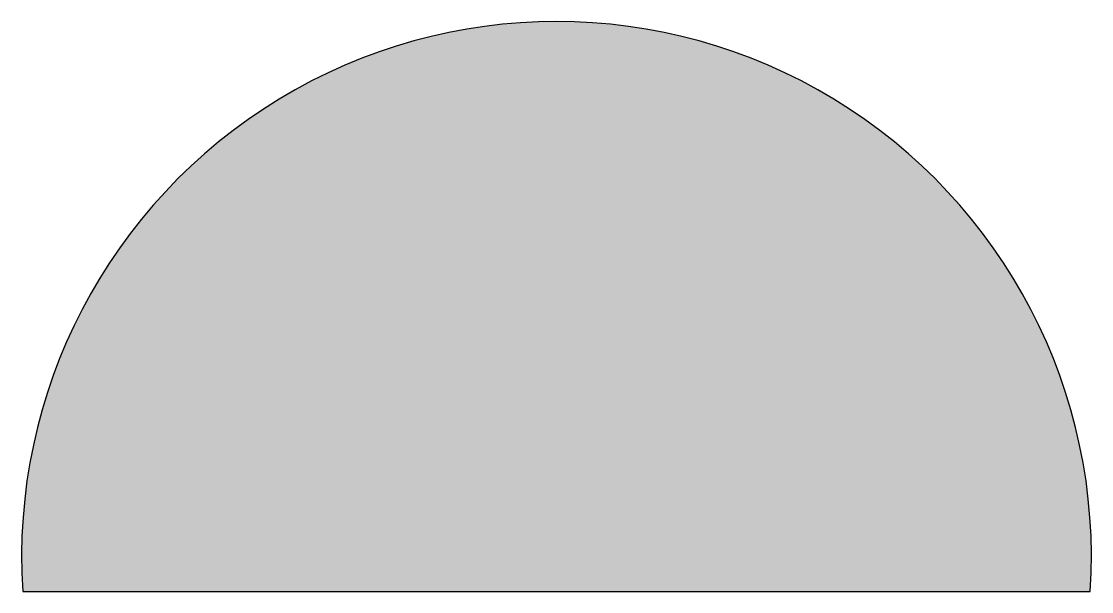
# Model space of a CAD drawing. Header units: metres. Extents: x -0.075 to 0.075, y 0 to 0.08.
import ezdxf

# ---------------------------------------------------------------- set-up
doc = ezdxf.new("R2010")
doc.units = ezdxf.units.M

msp = doc.modelspace()

# ---------------------------------------------------------------- hatches: boundary and pattern name
h = msp.add_hatch(color=254)
edge = h.paths.add_edge_path()
edge.add_line((-0.075, 0), (0.075, 0))
edge.add_arc((0, 0.00484), 0.07516, 356.3048, 543.6952)

# ---------------------------------------------------------------- linework, layer by layer
at = {"flags": 128}
msp.add_lwpolyline([(-0.075, 0), (0.075, 0, 1.066667)], format="xyb", close=True, dxfattribs=at)

doc.saveas('drawing.dxf')
